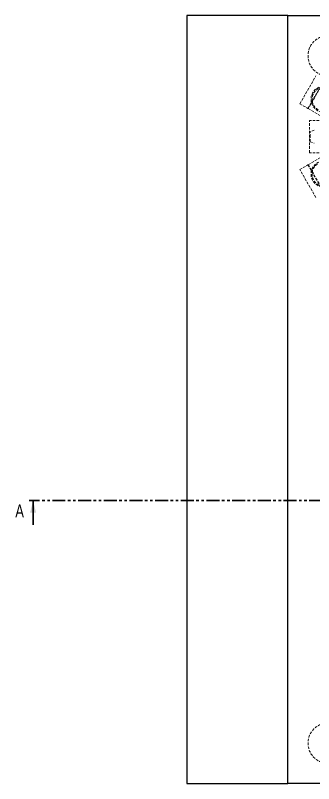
# Model space of a CAD drawing. Header units: millimetres. Extents: x 5 to 1533, y -1183 to 895.
# Drawn here: x 797.8 to 945.3, y -476.6 to -96.6 of the extents above; entities that cross this region are included whole.
import ezdxf

# ---------------------------------------------------------------- set-up
doc = ezdxf.new("R2010")
doc.units = ezdxf.units.MM
doc.linetypes.add('HIDDEN', pattern=[1.905, 1.27, -0.635])
doc.linetypes.add('PHANTOM', pattern=[12.7, 6.35, -1.27, 1.27, -1.27, 1.27, -1.27])
doc.styles.add('SLDTEXTSTYLE13', font='TXT', dxfattribs={"width": 0.75})

msp = doc.modelspace()

# ---------------------------------------------------------------- linework, layer by layer
at = {"color": 7, "linetype": 'Continuous', "lineweight": 25}
for p, q in [((882.524, -96.563), (882.524, -476.563)), ((932.524, -96.563), (882.524, -96.563)), ((932.524, -476.563), (932.524, -96.563)), ((932.524, -96.563), (979.524, -96.563)), ((882.524, -476.563), (932.524, -476.563)), ((1482.524, -476.563), (932.524, -476.563))]:
    msp.add_line(p, q, dxfattribs=at)
at = {"color": 7, "linetype": 'HIDDEN', "lineweight": 18}
for p, q in [((938.452, -140.298), (946.402, -126.528)), ((942.436, -142.598), (950.386, -128.828)), ((950.559, -128.928), (942.609, -142.698)), ((938.452, -140.298), (942.436, -142.598)), ((942.609, -142.698), (955.599, -150.198)), ((943.224, -164.513), (943.224, -148.613)), ((948.024, -148.613), (943.224, -148.613)), ((945.524, -153.313), (943.524, -154.063)), ((943.524, -156.563), (943.524, -154.063)), ((943.524, -159.063), (943.524, -156.563)), ((943.524, -159.063), (945.524, -159.813)), ((942.609, -170.428), (955.599, -162.928)), ((948.024, -164.513), (943.224, -164.513)), ((938.452, -172.828), (942.436, -170.528)), ((942.436, -170.528), (950.386, -184.298)), ((942.609, -170.428), (950.559, -184.198)), ((946.402, -186.598), (938.452, -172.828))]:
    msp.add_line(p, q, dxfattribs=at)
at = {"color": 7, "linetype": 'PHANTOM', "lineweight": 35}
msp.add_line((1000.272, -336.563), (804.524, -336.563), dxfattribs=at)
at = {"color": 7, "linetype": 'Continuous', "lineweight": 35}
msp.add_line((806.524, -348.563), (806.524, -336.563), dxfattribs=at)
at = {"color": 7, "linetype": 'HIDDEN', "lineweight": 18, "flags": 128}
for points in [[(942.436, -142.598), (942.439, -142.6), (942.449, -142.605), (942.465, -142.615), (942.486, -142.627), (942.513, -142.642), (942.543, -142.659), (942.575, -142.678), (942.609, -142.698)], [(942.436, -170.528), (942.439, -170.526), (942.449, -170.52), (942.465, -170.511), (942.486, -170.499), (942.513, -170.483), (942.543, -170.466), (942.575, -170.447), (942.609, -170.428)]]:
    msp.add_lwpolyline(points, dxfattribs=at)
at = {"color": 7, "linetype": 'HIDDEN', "lineweight": 18}
for centre, radius in [((952.524, -116.563), 10), ((950.481, -138.063), 6.5), ((950.481, -175.063), 6.5), ((952.524, -456.563), 10)]:
    msp.add_circle(centre, radius, dxfattribs=at)
for points, knots in [([(947.481, -143.259), (946.867, -142.812), (945.924, -142.125), (945.088, -140.778), (944.644, -139.628), (944.449, -138.406), (944.52, -136.833), (945.159, -134.99), (946.436, -133.515), (947.762, -132.668), (948.918, -132.225), (950.136, -132.034), (951.72, -132.085), (952.787, -132.559), (953.481, -132.867)], [0, 0, 0, 0, 0.11972849, 0.18418056, 0.25000028, 0.31581961, 0.38027187, 0.50000021, 0.6197287, 0.68418035, 0.75000006, 0.81581939, 0.88027166, 1, 1, 1, 1]), ([(953.481, -180.259), (952.787, -180.567), (951.72, -181.041), (950.136, -181.091), (948.918, -180.901), (947.762, -180.458), (946.436, -179.611), (945.159, -178.135), (944.52, -176.292), (944.449, -174.72), (944.644, -173.498), (945.088, -172.347), (945.924, -171.001), (946.867, -170.313), (947.481, -169.867)], [0, 0, 0, 0, 0.1197284, 0.1841806, 0.2499999, 0.3158198, 0.3802714, 0.4999999, 0.6197287, 0.6841802, 0.7500003, 0.8158193, 0.880272, 1, 1, 1, 1])]:
    msp.add_open_spline(points, degree=3, knots=knots, dxfattribs=at)
at = {"color": 7, "linetype": 'Continuous', "lineweight": 35}
msp.add_solid([(806.524, -336.563), (805.024, -342.563), (808.024, -342.563)], dxfattribs=at)

# ---------------------------------------------------------------- texts
at = {"color": 7, "linetype": 'Continuous', "insert": (797.752, -338.48), "char_height": 6.35, "attachment_point": 1, "style": 'SLDTEXTSTYLE13'}
msp.add_mtext('A', dxfattribs=at)

doc.saveas('drawing.dxf')
